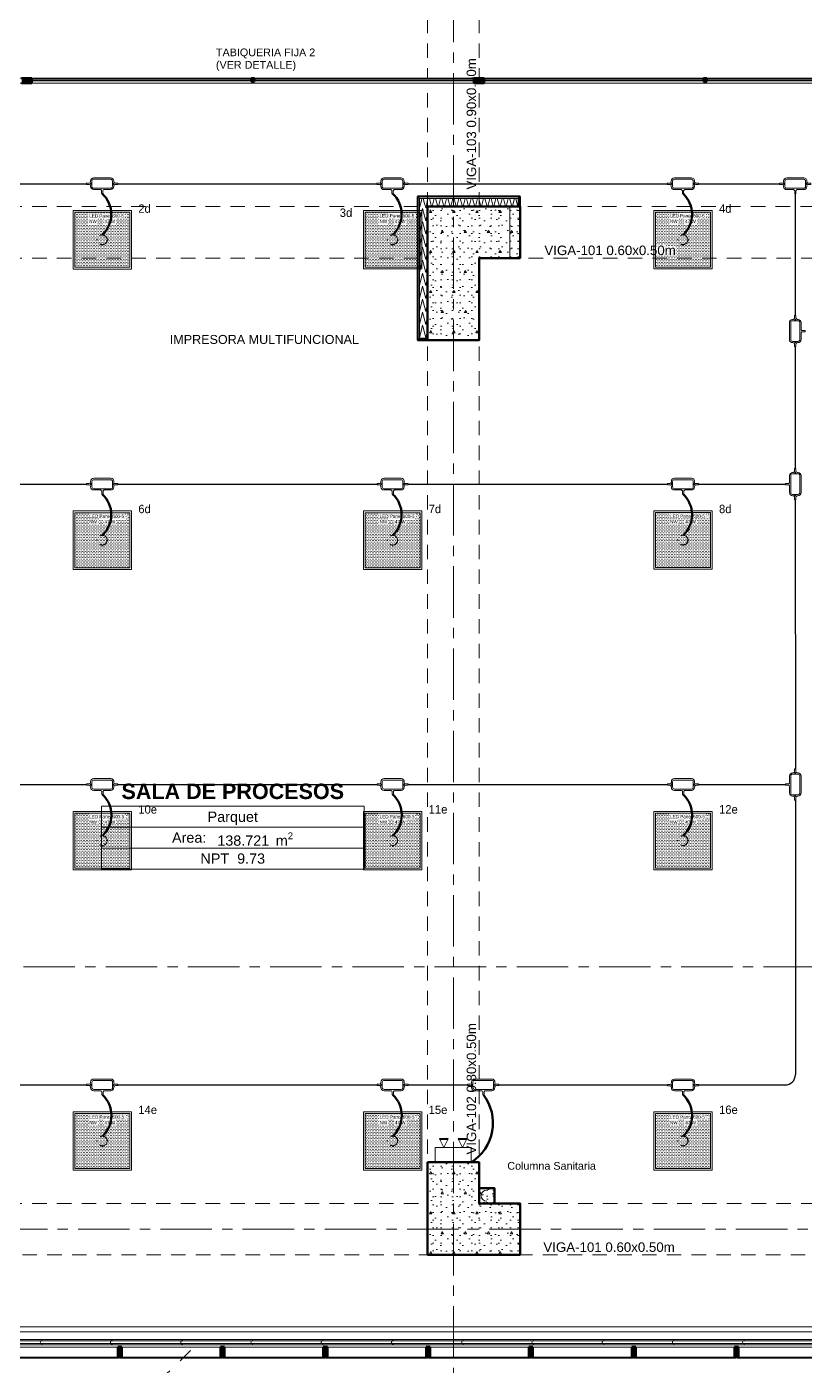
# Model space of a CAD drawing. Header units: inches. Extents: x -38 to 5698, y -33 to 92.
# Drawn here: x 197.17 to 204.74, y 6.12 to 19.15 of the extents above; entities that cross this region are included whole.
import ezdxf
from ezdxf.lldxf.tags import DXFTag

# ---------------------------------------------------------------- set-up
doc = ezdxf.new("R2010")
doc.units = ezdxf.units.IN
doc.header["$MEASUREMENT"] = 0
doc.set_wipeout_variables(frame=1)
for name, pattern in [('CONTINUA', [0]), ('DASHED', [0.75, 0.5, -0.25]), ('Hidden Line', [0.195611, 0.141111, -0.0545]), ('HIDDEN2', [0.1875, 0.125, -0.0625]), ('Punto & Raya', [0.65, 0.5, -0.075, 0, -0.075]), ('Rayas', [0.282222, 0.141111, -0.141111]), ('Wipeout_Contour', [1, 0, -1])]:
    doc.linetypes.add(name, pattern=pattern)
for name, color, linetype, lineweight in [('00_IE_Luminarias', 6, 'Continuous', 30), ('ALUMBRADO_CONDUIT', 30, 'CONDUIT1', 30), ('Bancas', 1, 'Continuous', 13), ('CABLEADO EXT.', 3, 'PVCSUBT', 30), ('Luminarias', 5, 'Continuous', 20), ('pulsador', 4, 'Continuous', 40), ('Simb_Alumbrado', 140, 'CONTINUA', 30)]:
    doc.layers.add(name, color=color, linetype=linetype, lineweight=lineweight)
for name, color, linetype in [('02 _ ARQ _ ALB _ Ejes Generales', 7, 'Continuous'), ('02 _ ARQ _ ZON _ Espacio.3D', 7, 'Continuous'), ('08 _ STR _ EXT _ 06 Columnas', 7, 'Continuous'), ('08 _ STR _ EXT _ 07 Losa Aligerada', 7, 'Continuous'), ('08 _ STR _ EXT _ 09 Vigas', 7, 'Continuous'), ('Acabado - Muros', 7, 'Continuous'), ('Estructura - 04 MURO', 7, 'Continuous'), ('Estructura - Carga', 7, 'Continuous'), ('Interior - Escaleras & Barandillas', 7, 'Continuous'), ('Marcador - Secciones', 251, 'Continuous'), ('MEP - HVAC', 7, 'Continuous'), ('Notas - Etiquetas', 251, 'Continuous')]:
    doc.layers.add(name, color=color, linetype=linetype)
doc.styles.add('Estilo_Generado_1', font='swisseb.ttf')
doc.styles.add('Estilo_Generado_4', font='swisse.ttf')
doc.styles.add('Estilo_Generado_7', font='swisse.ttf')
doc.styles.add('{18b73a54-fa43-428c-adcb-c1c7bbdf2c84}', font='Simplex.shx')
tags = doc.linetypes.add('CONDUIT1', pattern='A,1,-0.19772,["con",{18b73a54-fa43-428c-adcb-c1c7bbdf2c84},S=0.2,R=0,X=0,Y=-0.065594],-0.593642', length=1.791362).pattern_tags.tags
tags[6] = DXFTag(74, 10)
tags = doc.linetypes.add('PVCSUBT', pattern='A,0.6,-0.3,0.6,-0.075691,["PVC",Standard,S=0.2,R=0,X=0,Y=-0.093724],-0.621005', length=2.196696).pattern_tags.tags
tags[10] = DXFTag(74, 10)
pattern_1 = [(0, (185.00002, 3e-09), (0, 0.3897114), [0.024375, -0.200625]), (0, (185.11252, 0.19486), (0, 0.3897114), [0.024375, -0.200625]), (60, (185.00002, 3e-09), (-0.3375, 0.194856), [0.024375, -0.200625]), (60, (185.22502, 3e-09), (-0.3375, 0.194856), [0.024375, -0.200625]), (120, (185.0244, 3e-09), (0.3375, 0.194856), [0.024375, -0.200625]), (120, (185.2494, 3e-09), (0.3375, 0.194856), [0.024375, -0.200625]), (0, (185.00002, 0.0375), (0, 0.075), [0, -0.075, 0, -0.1125]), (45, (185.03752, 0.0375), (-0.053033, 0.053033), [0, -0.05625, 0, -0.09375])]
pattern_2 = [(0, (185.000023, 3e-09), (0, 0.03), [])]

# ---------------------------------------------------------------- blocks, each defined once
blk = doc.blocks.new('*X142', base_point=(1608.118, 0))
at = {"layer": 'Estructura - 04 MURO', "color": 9, "linetype": 'Continuous', "lineweight": 5}
for p, q in [((1624.988, 17.471), (1625.003, 17.415)), ((1625.021, 17.432), (1625.032, 17.48)), ((1625.046, 17.48), (1625.05, 17.462))]:
    blk.add_line(p, q, dxfattribs=at)
blk = doc.blocks.new('*X143', base_point=(1608.118, 0))
at = {"layer": 'Estructura - 04 MURO', "color": 9, "linetype": 'Continuous', "lineweight": 5}
for p, q in [((1625.003, 17.415), (1625.007, 17.4)), ((1625.013, 17.4), (1625.021, 17.432)), ((1625.05, 17.462), (1625.067, 17.4))]:
    blk.add_line(p, q, dxfattribs=at)
blk = doc.blocks.new('*X144', base_point=(1608.118, 0))
at = {"layer": 'Estructura - 04 MURO', "color": 9, "linetype": 'Continuous', "lineweight": 5}
for p, q in [((1624.113, 17.4), (1624.127, 17.461)), ((1624.159, 17.429), (1624.167, 17.4)), ((1624.173, 17.4), (1624.176, 17.412))]:
    blk.add_line(p, q, dxfattribs=at)
blk = doc.blocks.new('*X145', base_point=(1608.118, 0))
at = {"layer": 'Estructura - 04 MURO', "color": 9, "linetype": 'Continuous', "lineweight": 5}
for p, q in [((1624.188, 17.465), (1624.192, 17.48)), ((1624.206, 17.48), (1624.227, 17.4)), ((1624.233, 17.4), (1624.252, 17.48)), ((1624.266, 17.48), (1624.287, 17.4)), ((1624.293, 17.4), (1624.312, 17.48)), ((1624.326, 17.48), (1624.347, 17.4)), ((1624.353, 17.4), (1624.372, 17.48)), ((1624.386, 17.48), (1624.407, 17.4)), ((1624.413, 17.4), (1624.432, 17.48)), ((1624.446, 17.48), (1624.467, 17.4)), ((1624.473, 17.4), (1624.492, 17.48)), ((1624.506, 17.48), (1624.527, 17.4)), ((1624.533, 17.4), (1624.552, 17.48)), ((1624.566, 17.48), (1624.587, 17.4)), ((1624.593, 17.4), (1624.612, 17.48)), ((1624.626, 17.48), (1624.647, 17.4)), ((1624.653, 17.4), (1624.672, 17.48)), ((1624.686, 17.48), (1624.707, 17.4)), ((1624.713, 17.4), (1624.732, 17.48)), ((1624.746, 17.48), (1624.767, 17.4)), ((1624.773, 17.4), (1624.792, 17.48)), ((1624.806, 17.48), (1624.827, 17.4)), ((1624.833, 17.4), (1624.852, 17.48)), ((1624.866, 17.48), (1624.887, 17.4)), ((1624.893, 17.4), (1624.912, 17.48)), ((1624.926, 17.48), (1624.947, 17.4)), ((1624.953, 17.4), (1624.972, 17.48)), ((1624.986, 17.48), (1624.988, 17.471))]:
    blk.add_line(p, q, dxfattribs=at)
blk = doc.blocks.new('*X146', base_point=(1608.118, 0))
at = {"layer": 'Estructura - 04 MURO', "color": 9, "linetype": 'Continuous', "lineweight": 5}
for p, q in [((1624.127, 17.461), (1624.132, 17.48)), ((1624.146, 17.48), (1624.159, 17.429)), ((1624.176, 17.412), (1624.188, 17.465))]:
    blk.add_line(p, q, dxfattribs=at)
blk = doc.blocks.new('*X147', base_point=(1608.118, 0))
at = {"layer": 'Estructura - 04 MURO', "color": 9, "linetype": 'Continuous', "lineweight": 5}
for p, q in [((1624.159, 16.171), (1624.17, 16.128)), ((1624.17, 16.128), (1624.187, 16.198)), ((1624.138, 16.122), (1624.139, 16.12)), ((1624.138, 16.12), (1624.138, 16.122))]:
    blk.add_line(p, q, dxfattribs=at)
blk = doc.blocks.new('*X148', base_point=(1608.118, 0))
at = {"layer": 'Estructura - 04 MURO', "color": 9, "linetype": 'Continuous', "lineweight": 5}
for p, q in [((1624.108, 17.396), (1624.11, 17.388)), ((1624.11, 17.388), (1624.113, 17.4)), ((1624.11, 17.262), (1624.138, 17.382)), ((1624.138, 17.382), (1624.17, 17.262)), ((1624.167, 17.4), (1624.17, 17.388)), ((1624.17, 17.388), (1624.173, 17.4)), ((1624.17, 17.262), (1624.188, 17.339)), ((1624.108, 17.27), (1624.11, 17.262)), ((1624.11, 17.136), (1624.138, 17.256)), ((1624.138, 17.256), (1624.17, 17.136)), ((1624.17, 17.136), (1624.188, 17.213)), ((1624.108, 17.144), (1624.11, 17.136)), ((1624.11, 17.01), (1624.138, 17.13)), ((1624.138, 17.13), (1624.17, 17.01)), ((1624.17, 17.01), (1624.188, 17.087)), ((1624.108, 17.018), (1624.11, 17.01)), ((1624.11, 16.884), (1624.138, 17.004)), ((1624.138, 17.004), (1624.17, 16.884)), ((1624.17, 16.884), (1624.188, 16.961)), ((1624.108, 16.892), (1624.11, 16.884)), ((1624.11, 16.758), (1624.138, 16.878)), ((1624.138, 16.878), (1624.17, 16.758)), ((1624.17, 16.758), (1624.188, 16.835)), ((1624.108, 16.766), (1624.11, 16.758)), ((1624.11, 16.632), (1624.138, 16.752)), ((1624.138, 16.752), (1624.17, 16.632)), ((1624.17, 16.632), (1624.188, 16.709)), ((1624.108, 16.64), (1624.11, 16.632)), ((1624.11, 16.506), (1624.138, 16.626)), ((1624.138, 16.626), (1624.17, 16.506)), ((1624.17, 16.506), (1624.188, 16.583)), ((1624.108, 16.514), (1624.11, 16.506)), ((1624.11, 16.38), (1624.138, 16.5)), ((1624.138, 16.5), (1624.17, 16.38)), ((1624.17, 16.38), (1624.188, 16.457)), ((1624.108, 16.388), (1624.11, 16.38)), ((1624.11, 16.254), (1624.138, 16.374)), ((1624.138, 16.374), (1624.17, 16.254)), ((1624.17, 16.254), (1624.188, 16.331)), ((1624.108, 16.262), (1624.11, 16.254)), ((1624.127, 16.2), (1624.138, 16.248)), ((1624.138, 16.248), (1624.151, 16.2)), ((1624.187, 16.2), (1624.188, 16.205))]:
    blk.add_line(p, q, dxfattribs=at)
blk = doc.blocks.new('*X149', base_point=(1608.118, 0))
at = {"layer": 'Estructura - 04 MURO', "color": 9, "linetype": 'Continuous', "lineweight": 5}
for p, q in [((1624.11, 16.128), (1624.127, 16.2)), ((1624.151, 16.2), (1624.159, 16.171)), ((1624.187, 16.198), (1624.187, 16.2)), ((1624.108, 16.136), (1624.11, 16.128))]:
    blk.add_line(p, q, dxfattribs=at)
blk = doc.blocks.new('*U270')
at = {"layer": 'Luminarias', "linetype": 'DASHED', "lineweight": 0, "ltscale": 0.05}
blk.add_lwpolyline([(0, -0.005), (0, 0.005)], dxfattribs=at)
blk = doc.blocks.new('*U271')
at = {"color": 0, "linetype": 'ByBlock', "lineweight": -2, "transparency": 16777216}
for p, rotation in [((-0.05, 0), 90), ((0, -0.05), 180), ((0.05, 0), 269.9999999999999)]:
    blk.add_blockref('*U270', p, dxfattribs=dict(at, rotation=rotation))
blk.add_blockref('*U270', (0, 0.05), dxfattribs=at)
blk = doc.blocks.new('PANEL LED 50W')
at = {"layer": 'Luminarias'}
h = blk.add_hatch(dxfattribs=at)
h.set_pattern_fill('DOTS', color=4, scale=0.009097)
h.set_pattern_definition([(0, (0, -2e-14), (0.0072206, 0.01444116), [0, -0.01444116])])
h.paths.add_polyline_path([(-0.257, -0.257), (0.257, -0.257), (0.257, 0.257), (-0.257, 0.257)])
h.paths.add_polyline_path([(-0.13, 0.097), (0.185, 0.097), (0.185, 0.247), (-0.13, 0.247)], flags=24)
at = {"layer": 'Luminarias', "color": 4, "lineweight": 0}
for points in [[(-0.273, 0.273), (0.273, 0.273), (0.273, -0.273), (-0.273, -0.273)], [(-0.257, -0.257), (0.257, -0.257), (0.257, 0.257), (-0.257, 0.257)]]:
    blk.add_lwpolyline(points, close=True, dxfattribs=at)
at = {"layer": 'Luminarias', "color": 4, "linetype": 'DASHED', "lineweight": 0, "ltscale": 0.01}
blk.add_circle((0, 0), 0.0455, dxfattribs=at)
at = {"color": 4}
blk.add_blockref('*U271', (0, 0), dxfattribs=at)
at = {"layer": 'Luminarias', "color": 4, "insert": (-0.122, 0.239), "char_height": 0.03093, "width": 0.38285, "attachment_point": 1}
blk.add_mtext('{\\Ftxt|c0;LED Panel 600-5 - NW      47 W}', dxfattribs=at)
blk = doc.blocks.new('lumin 47')
at = {"layer": 'ALUMBRADO_CONDUIT', "xscale": 1.041283452965173, "yscale": 1.041283452965173, "zscale": 1.041283452965173}
blk.add_blockref('PANEL LED 50W', (-76.251, 24.243), dxfattribs=at)
blk = doc.blocks.new('oval t')
at = {"layer": 'Simb_Alumbrado', "lineweight": 13}
blk.add_lwpolyline([(0.014, 0.01, -0.414214), (0.004, 0.02), (0.004, 0.042), (-0.006, 0.042), (-0.006, 0.02, -0.414214), (-0.016, 0.01), (-0.066, 0.01, 0.414214), (-0.09, -0.014), (-0.09, -0.018, -0.414214), (-0.102, -0.03), (-0.121, -0.03), (-0.121, -0.04), (-0.102, -0.04, -0.451917), (-0.09, -0.054, 0.451917), (-0.066, -0.081), (0.066, -0.081, 0.414214), (0.09, -0.057), (0.09, -0.051, -0.398753), (0.102, -0.04), (0.121, -0.04), (0.121, -0.03), (0.102, -0.03, -0.368669), (0.09, -0.018), (0.09, -0.014, 0.414214), (0.066, 0.01), (0.014, 0.01)], format="xyb", dxfattribs=at)
blk.add_lwpolyline([(-0.066, 0), (0.066, 0, -0.414214), (0.08, -0.014), (0.08, -0.057, -0.414214), (0.066, -0.07), (-0.066, -0.07, -0.414214), (-0.08, -0.057), (-0.08, -0.014, -0.414214)], format="xyb", close=True, dxfattribs=at)
for points in [[(-0.091, -0.035), (-0.083, -0.035)], [(-0.087, -0.031), (-0.087, -0.039)], [(0.084, -0.035), (0.092, -0.035)], [(0.088, -0.031), (0.088, -0.039)]]:
    blk.add_lwpolyline(points, dxfattribs=at)
for centre in [(-0.087, -0.035), (0.088, -0.035)]:
    blk.add_circle(centre, 0.00419, dxfattribs=at)
blk = doc.blocks.new('luz de emergencia')
at = {"color": 5, "lineweight": 40}
for p, q in [((164.149, 48.937, 0), (164.233, 48.937, 0)), ((164.331, 48.937, 0), (164.415, 48.937, 0))]:
    blk.add_line(p, q, dxfattribs=at)
at = {"layer": '00_IE_Luminarias', "color": 5, "linetype": 'Continuous', "lineweight": 13}
for p, q in [((164.191, 49.021, 0), (164.149, 48.937, 0)), ((164.233, 48.937, 0), (164.191, 49.021, 0)), ((164.373, 49.021, 0), (164.331, 48.937, 0)), ((164.415, 48.937, 0), (164.373, 49.021, 0))]:
    blk.add_line(p, q, dxfattribs=at)
at = {"layer": '00_IE_Luminarias', "color": 5, "linetype": 'Continuous', "lineweight": 13, "elevation": 0}
blk.add_lwpolyline([(164.457, 49.021), (164.107, 49.021), (164.107, 49.167), (164.457, 49.167)], close=True, dxfattribs=at)

msp = doc.modelspace()

# ---------------------------------------------------------------- hatches: boundary and pattern name
at = {"layer": '08 _ STR _ EXT _ 06 Columnas', "linetype": 'Continuous', "lineweight": 9}
h = msp.add_hatch(dxfattribs=at)
h.set_pattern_fill('HORMIGÓN_EN_MASA_0002', style=0, pattern_type=2)
h.set_pattern_definition(pattern_1)
h.paths.add_polyline_path([(201.97, 17.4), (201.07, 17.4), (201.07, 16.1), (201.57, 16.1), (201.57, 16.9), (201.97, 16.9)])
h = msp.add_hatch(dxfattribs=at)
h.set_pattern_fill('HORMIGÓN_EN_MASA_0002', style=0, pattern_type=2)
h.set_pattern_definition(pattern_1)
h.paths.add_polyline_path([(201.07, 8.1), (201.07, 7.2), (201.97, 7.2), (201.97, 7.7), (201.57, 7.7), (201.57, 8.1)])
at = {"layer": 'Acabado - Muros', "linetype": 'Continuous', "lineweight": 9}
for points in [[(197.08, 6.195), (198.07, 6.195), (198.07, 6.205), (197.08, 6.205)], [(198.08, 6.195), (199.07, 6.195), (199.07, 6.205), (198.08, 6.205)], [(199.08, 6.195), (200.07, 6.195), (200.07, 6.205), (199.08, 6.205)], [(200.08, 6.195), (201.07, 6.195), (201.07, 6.205), (200.08, 6.205)], [(201.08, 6.195), (202.07, 6.195), (202.07, 6.205), (201.08, 6.205)], [(202.08, 6.195), (203.07, 6.195), (203.07, 6.205), (202.08, 6.205)], [(203.08, 6.195), (204.07, 6.195), (204.07, 6.205), (203.08, 6.205)], [(204.08, 6.195), (205.07, 6.195), (205.07, 6.205), (204.08, 6.205)]]:
    msp.add_hatch(color=250, dxfattribs=at).paths.add_polyline_path(points)
at = {"layer": 'Estructura - 04 MURO', "linetype": 'Continuous', "lineweight": 9}
for points in [[(200.99, 17.48), (200.97, 17.5), (200.97, 17.48)], [(200.99, 17.5), (200.97, 17.5), (200.99, 17.48)], [(200.97, 17.48), (200.97, 16.12), (200.99, 16.12), (200.99, 17.48)], [(200.99, 17.5), (200.99, 17.48), (201.95, 17.48), (201.95, 17.5)], [(201.95, 17.5), (201.95, 17.48), (201.97, 17.5)], [(201.95, 17.48), (201.97, 17.48), (201.97, 17.5)], [(201.95, 17.48), (201.95, 17.4), (201.97, 17.4), (201.97, 17.48)], [(200.99, 16.12), (200.97, 16.1), (200.99, 16.1)], [(200.99, 16.12), (200.97, 16.12), (200.97, 16.1)], [(200.99, 16.1), (201.07, 16.1), (201.07, 16.12), (200.99, 16.12)]]:
    msp.add_hatch(color=252, dxfattribs=at).paths.add_polyline_path(points)
at = {"layer": 'Estructura - Carga', "linetype": 'Continuous', "lineweight": 13}
h = msp.add_hatch(dxfattribs=at)
h.set_pattern_fill('HORMIGÓN_ARMADO_0002', color=251, style=0, pattern_type=2)
h.set_pattern_definition([(0, (185.00002, 3e-09), (0, 0.311769), [0.03, -0.15]), (0, (185.09002, 0.1559), (0, 0.311769), [0.03, -0.15]), (60, (185.00002, 3e-09), (-0.27, 0.1558846), [0.03, -0.15]), (60, (185.18002, 3e-09), (-0.27, 0.1558846), [0.03, -0.15]), (120, (185.03002, 3e-09), (0.27, 0.1558846), [0.03, -0.15]), (120, (185.21002, 3e-09), (0.27, 0.1558846), [0.03, -0.15]), (0, (185.000023, 0.03), (0, 0.06), [0, -0.06, 0, -0.09]), (45, (185.030023, 0.03), (-0.0424264, 0.0424264), [0, -0.045, 0, -0.075])])
h.paths.add_polyline_path([(201.57, 7.7), (201.72, 7.7), (201.72, 7.85), (201.57, 7.85)])

# ---------------------------------------------------------------- linework, layer by layer
at = {"layer": '02 _ ARQ _ ALB _ Ejes Generales', "color": 251, "linetype": 'Punto & Raya', "lineweight": 13}
msp.add_line((240.57, 7.45), (189.845, 7.45), dxfattribs=at)
at = {"layer": '02 _ ARQ _ ZON _ Espacio.3D', "color": 252, "linetype": 'Continuous', "lineweight": 13}
for p, q in [((197.896, 11.565), (197.896, 10.954)), ((197.896, 11.565), (200.452, 11.565)), ((200.452, 10.954), (200.452, 11.565)), ((197.896, 11.361), (200.452, 11.361)), ((197.896, 11.158), (200.452, 11.158)), ((200.452, 10.954), (197.896, 10.954))]:
    msp.add_line(p, q, dxfattribs=at)
at = {"layer": '02 _ ARQ _ ZON _ Espacio.3D', "color": 254, "linetype": 'Continuous', "lineweight": 0, "flags": 128}
for points in [[(205.02, 18.65), (205.02, 29.7), (193.32, 29.7), (193.32, 25.338), (194.57, 25.338), (194.57, 25.163), (193.32, 25.163), (193.32, 18.649)], [(205.02, 6.5), (205.02, 18.6), (193.32, 18.6), (193.32, 6.5)], [(201.57, 16.1), (201.07, 16.1), (201.07, 17.4), (201.87, 17.4), (201.87, 16.9), (201.57, 16.9)], [(201.97, 7.2), (201.07, 7.2), (201.07, 8.1), (201.57, 8.1), (201.57, 7.7), (201.97, 7.7)]]:
    msp.add_lwpolyline(points, close=True, dxfattribs=at)
at = {"layer": '08 _ STR _ EXT _ 06 Columnas', "color": 7, "linetype": 'Continuous', "lineweight": 80, "flags": 128}
for points in [[(201.97, 17.4), (201.07, 17.4), (201.07, 16.1), (201.57, 16.1), (201.57, 16.9), (201.97, 16.9)], [(201.07, 8.1), (201.07, 7.2), (201.97, 7.2), (201.97, 7.7), (201.57, 7.7), (201.57, 8.1)]]:
    msp.add_lwpolyline(points, close=True, dxfattribs=at)
at = {"layer": '08 _ STR _ EXT _ 09 Vigas', "color": 251, "linetype": 'Hidden Line', "lineweight": 13}
for p, q in [((201.07, 17.4), (201.07, 29.7)), ((201.57, 17.4), (201.57, 29.7)), ((194.57, 17.4), (229.07, 17.4)), ((194.57, 16.9), (201.07, 16.9)), ((201.07, 7.7), (201.07, 16.9)), ((201.57, 16.9), (208.07, 16.9)), ((201.57, 7.7), (201.57, 16.9)), ((194.57, 7.7), (201.07, 7.7)), ((201.57, 7.7), (208.07, 7.7)), ((236.57, 7.2), (194.07, 7.2))]:
    msp.add_line(p, q, dxfattribs=at)
at = {"layer": 'Acabado - Muros', "color": 7, "linetype": 'Continuous', "lineweight": 60}
for p, q in [((198.095, 6.205), (198.055, 6.205)), ((199.095, 6.205), (199.055, 6.205)), ((200.095, 6.205), (200.055, 6.205)), ((201.095, 6.205), (201.055, 6.205)), ((202.095, 6.205), (202.055, 6.205)), ((203.095, 6.205), (203.055, 6.205)), ((204.095, 6.205), (204.055, 6.205))]:
    msp.add_line(p, q, dxfattribs=at)
at = {"layer": 'Acabado - Muros', "color": 7, "linetype": 'Continuous', "lineweight": 13, "flags": 128}
for points in [[(197.08, 6.195), (197.08, 6.205), (198.07, 6.205), (198.07, 6.195)], [(198.08, 6.195), (198.08, 6.205), (199.07, 6.205), (199.07, 6.195)], [(199.08, 6.195), (199.08, 6.205), (200.07, 6.205), (200.07, 6.195)], [(200.08, 6.195), (200.08, 6.205), (201.07, 6.205), (201.07, 6.195)], [(201.08, 6.195), (201.08, 6.205), (202.07, 6.205), (202.07, 6.195)], [(202.08, 6.195), (202.08, 6.205), (203.07, 6.205), (203.07, 6.195)], [(203.08, 6.195), (203.08, 6.205), (204.07, 6.205), (204.07, 6.195)], [(204.08, 6.195), (204.08, 6.205), (205.07, 6.205), (205.07, 6.195)]]:
    msp.add_lwpolyline(points, close=True, dxfattribs=at)
at = {"layer": 'ALUMBRADO_CONDUIT', "color": 30, "lineweight": 30, "ltscale": 0.4, "true_color": 0xf26722}
for p, q in [((195.309, 17.623), (197.751, 17.623)), ((198.055, 17.623), (200.576, 17.623)), ((200.88, 17.623), (203.401, 17.622)), ((203.705, 17.622), (204.494, 17.622)), ((204.647, 17.526), (204.647, 16.342)), ((204.647, 16.037), (204.647, 14.852)), ((195.309, 14.7), (197.752, 14.7)), ((198.056, 14.7), (200.576, 14.7)), ((200.881, 14.699), (203.401, 14.699)), ((203.706, 14.699), (204.551, 14.699)), ((204.647, 14.548), (204.648, 11.929)), ((195.309, 11.777), (197.752, 11.777)), ((198.056, 11.776), (200.577, 11.776)), ((200.881, 11.776), (203.402, 11.776)), ((203.706, 11.776), (204.551, 11.776)), ((204.648, 11.625), (204.648, 8.953)), ((195.31, 8.853), (197.752, 8.853)), ((198.056, 8.853), (200.577, 8.853)), ((200.881, 8.853), (201.459, 8.853)), ((201.763, 8.853), (203.402, 8.853)), ((203.706, 8.853), (204.548, 8.853))]:
    msp.add_line(p, q, dxfattribs=at)
msp.add_arc((204.548, 8.953), 0.1, 270, 0.008, dxfattribs=at)
at = {"layer": 'CABLEADO EXT.', "color": 3, "lineweight": 80}
for centre, radius, start, end in [((197.718, 17.326), 0.274, 312.9184, 47.0816), ((200.543, 17.326), 0.274, 312.8648, 47.1352), ((203.369, 17.326), 0.273, 312.8107, 47.1893), ((197.717, 14.402), 0.275, 312.972, 47.028), ((200.542, 14.402), 0.275, 312.972, 47.028), ((203.367, 14.402), 0.275, 312.972, 47.028), ((197.718, 11.479), 0.275, 312.972, 47.028), ((200.543, 11.479), 0.275, 312.972, 47.028), ((203.368, 11.479), 0.275, 312.972, 47.028), ((197.718, 8.556), 0.275, 312.972, 47.028), ((200.543, 8.556), 0.275, 312.972, 47.028), ((201.255, 8.482), 0.451, 302.1579, 37.576), ((203.368, 8.555), 0.275, 312.972, 47.028)]:
    msp.add_arc(centre, radius, start, end, dxfattribs=at)
at = {"layer": 'Estructura - 04 MURO', "color": 7, "linetype": 'Continuous', "lineweight": 40}
for p, q in [((200.97, 17.5), (200.97, 16.1)), ((201.97, 17.5), (200.97, 17.5))]:
    msp.add_line(p, q, dxfattribs=at)
at = {"layer": 'Estructura - 04 MURO', "color": 143, "linetype": 'Continuous', "lineweight": 5}
for p, q in [((201.95, 17.48), (200.99, 17.48)), ((200.99, 17.48), (200.99, 16.12)), ((201.95, 17.4), (201.95, 17.48)), ((200.99, 16.12), (201.07, 16.12))]:
    msp.add_line(p, q, dxfattribs=at)
at = {"layer": 'Estructura - 04 MURO', "color": 7, "linetype": 'Continuous', "lineweight": 40, "flags": 128}
for points in [[(201.97, 17.4), (201.97, 17.5)], [(200.97, 16.1), (201.07, 16.1)], [(201.07, 16.1), (201.07, 16.12)]]:
    msp.add_lwpolyline(points, dxfattribs=at)
at = {"layer": 'Estructura - 04 MURO', "color": 143, "linetype": 'Continuous', "lineweight": 5, "flags": 128}
for points in [[(201.07, 17.4), (201.07, 17.4)], [(201.07, 16.2), (201.07, 17.4)], [(201.07, 16.12), (201.07, 16.2)]]:
    msp.add_lwpolyline(points, dxfattribs=at)
at = {"layer": 'Estructura - Carga', "color": 7, "linetype": 'Continuous', "lineweight": 80, "flags": 128}
msp.add_lwpolyline([(201.57, 7.7), (201.72, 7.7), (201.72, 7.85), (201.57, 7.85)], close=True, dxfattribs=at)
at = {"layer": 'Marcador - Secciones', "color": 251, "linetype": 'Punto & Raya', "lineweight": 13}
msp.add_line((189.938, 10.002), (231.351, 10.002), dxfattribs=at)
at = {"layer": 'MEP - HVAC', "color": 7, "linetype": 'Continuous', "lineweight": 13, "flags": 128}
msp.add_lwpolyline([(201.645, 7.721, -1), (201.645, 7.829)], format="xyb", dxfattribs=at)

# ---------------------------------------------------------------- block references
for p in [(274.155, -7.166), (276.98, -7.165), (279.805, -7.165), (274.156, -10.089), (276.981, -10.089), (279.806, -10.088), (274.156, -13.012), (276.981, -13.012), (279.806, -13.012), (274.156, -15.935), (276.981, -15.935), (279.806, -15.935)]:
    msp.add_blockref('lumin 47', p)
at = {"layer": 'Bancas', "color": 252, "true_color": 0x939598, "yscale": 1.253906979044094, "zscale": 1.253906979044094}
for p, xscale, rotation in [((197.903, 17.579), 1.253906979044094, 180), ((200.728, 17.578), 1.253906979044094, 180), ((203.553, 17.578), 1.253906979044094, 180), ((204.646, 17.578), 1.253906979044094, 180), ((204.691, 16.189), -1.253906979044094, 270), ((197.904, 14.655), 1.253906979044094, 180), ((200.729, 14.655), 1.253906979044094, 180), ((203.554, 14.655), 1.253906979044094, 180), ((204.603, 14.7), 1.253906979044094, 89.99999999999999), ((204.603, 11.777), 1.253906979044094, 89.99999999999999), ((197.904, 11.732), 1.253906979044094, 180), ((200.729, 11.732), 1.253906979044094, 180), ((203.554, 11.732), 1.253906979044094, 180), ((197.904, 8.809), 1.253906979044094, 180), ((200.729, 8.809), 1.253906979044094, 180), ((201.611, 8.809), 1.253906979044094, 180), ((203.554, 8.808), 1.253906979044094, 180)]:
    msp.add_blockref('oval t', p, dxfattribs=dict(at, xscale=xscale, rotation=rotation))
at = {"layer": 'Estructura - 04 MURO', "color": 7, "lineweight": 80}
for name in ['*X146', '*X145', '*X142', '*X148', '*X144', '*X143', '*X149', '*X147']:
    msp.add_blockref(name, (185, 0), dxfattribs=at)
at = {"layer": 'pulsador', "color": 4, "lineweight": 40, "xscale": -1, "rotation": 179.9990839526639}
msp.add_blockref('luz de emergencia', (37.038, 57.269, 0), dxfattribs=at)

# ---------------------------------------------------------------- texts
at = {"layer": '00_IE_Luminarias', "color": 6, "linetype": 'HIDDEN2'}
for s, p in [('2d', (198.255, 17.34)), ('3d', (200.215, 17.3)), ('4d', (203.905, 17.34)), ('6d', (198.255, 14.417)), ('7d', (201.08, 14.417)), ('8d', (203.905, 14.417)), ('10e', (198.255, 11.493)), ('11e', (201.08, 11.494)), ('12e', (203.905, 11.494)), ('14e', (198.255, 8.57)), ('15e', (201.08, 8.57)), ('16e', (203.905, 8.571))]:
    msp.add_text(s, height=0.0817, dxfattribs=at).set_placement(p)
at = {"layer": '02 _ ARQ _ ZON _ Espacio.3D', "color": 252, "lineweight": 25, "attachment_point": 2}
for s, insert, char_height, style in [('\\A1;{\\pqc;\\pt0;\\fSwis721 Ex BT|b1|i0|c0|p34;SALA DE PROCESOS}', (199.174, 11.785), 0.15, 'Estilo_Generado_1'), ('\\A1;{\\pqc;\\pt0;\\fSwis721 Ex BT|b0|i0|c238|p34;Parquet}', (199.174, 11.513), 0.1, 'Estilo_Generado_7'), ('\\A1;{\\pqc;\\pt0;\\fSwis721 Ex BT|b0|i0|c238|p34;Area: }', (198.75, 11.31), 0.1, 'Estilo_Generado_7'), ('\\A1;{\\pqc;\\pt0,0.3;\\fSwis721 Ex BT|b0|i0|c238|p34;138.721\\fSwis721 Ex BT|b0|i0|c238|p34;\\A1{\\H.66x;\\S^  ;}\\fSwis721 Ex BT|b0|i0|c238|p34; m\\fSwis721 Ex BT|b0|i0|c238|p34;\\A1{\\H.66x;\\S2^  ;}}', (199.392, 11.31), 0.1, 'Estilo_Generado_7'), ('\\A1;{\\pqc;\\pt0;\\fSwis721 Ex BT|b0|i0|c238|p34;NPT  9.73}', (199.174, 11.106), 0.1, 'Estilo_Generado_7')]:
    msp.add_mtext(s, dxfattribs=dict(at, insert=insert, char_height=char_height, style=style))
at = {"layer": 'Notas - Etiquetas', "color": 8, "linetype": 'Continuous', "lineweight": 13, "insert": (199.01, 18.829), "char_height": 0.075, "width": 0.98503, "attachment_point": 4, "rotation": 360, "line_spacing_factor": 0.969465, "style": 'Estilo_Generado_4'}
msp.add_mtext('\\A1;{\\pql;\\fSwis721 Ex BT|b0|i0|c0|p34;TABIQUERIA FIJA 2 (VER DETALLE)\\fSwis721 Ex BT|b0|i0|c0|p34; }', dxfattribs=at)
at = {"layer": 'Notas - Etiquetas', "color": 8, "linetype": 'Continuous', "lineweight": 13, "char_height": 0.0925, "attachment_point": 7, "rotation": 90, "style": 'Estilo_Generado_4'}
for s, insert in [('\\A1;{\\pql;\\fSwis721 Ex BT|b0|i0|c0|p34;VIGA-103\\fSwis721 Ex BT|b0|i0|c0|p34; \\fSwis721 Ex BT|b0|i0|c0|p34;0.90\\fSwis721 Ex BT|b0|i0|c0|p34;x\\fSwis721 Ex BT|b0|i0|c0|p34;0.50\\fSwis721 Ex BT|b0|i0|c0|p34;m}', (201.543, 17.566)), ('\\A1;{\\pql;\\fSwis721 Ex BT|b0|i0|c0|p34;VIGA-102\\fSwis721 Ex BT|b0|i0|c0|p34; \\fSwis721 Ex BT|b0|i0|c0|p34;0.80\\fSwis721 Ex BT|b0|i0|c0|p34;x\\fSwis721 Ex BT|b0|i0|c0|p34;0.50\\fSwis721 Ex BT|b0|i0|c0|p34;m}', (201.543, 8.176))]:
    msp.add_mtext(s, dxfattribs=dict(at, insert=insert))
at = {"layer": 'Notas - Etiquetas', "color": 8, "linetype": 'Continuous', "lineweight": 13, "char_height": 0.0925, "attachment_point": 7, "style": 'Estilo_Generado_4'}
for insert in [(202.206, 16.927), (202.196, 7.227)]:
    msp.add_mtext('\\A1;{\\pql;\\fSwis721 Ex BT|b0|i0|c0|p34;VIGA-101\\fSwis721 Ex BT|b0|i0|c0|p34; \\fSwis721 Ex BT|b0|i0|c0|p34;0.60\\fSwis721 Ex BT|b0|i0|c0|p34;x\\fSwis721 Ex BT|b0|i0|c0|p34;0.50\\fSwis721 Ex BT|b0|i0|c0|p34;m}', dxfattribs=dict(at, insert=insert))
at = {"layer": 'Notas - Etiquetas', "color": 8, "linetype": 'Continuous', "lineweight": 35, "attachment_point": 4, "style": 'Estilo_Generado_4'}
for s, insert, char_height in [('\\A1;{\\pql;\\fSwis721 Ex BT|b0|i0|c0|p34;IMPRESORA MULTIFUNCIONAL}', (198.561, 16.107), 0.0875), ('\\A1;{\\pql;\\fSwis721 Ex BT|b0|i0|c0|p34;Columna Sanitaria}', (201.845, 8.065), 0.075)]:
    msp.add_mtext(s, dxfattribs=dict(at, insert=insert, char_height=char_height))

# ---------------------------------------------------------------- next in the draw order: wipeouts: each hides what was drawn before it
at = {"color": 254, "linetype": 'Wipeout_Contour', "lineweight": 0, "ltscale": 6499.459844}
msp.add_wipeout([(193.32, 6.3), (210.149, 6.3), (210.149, 6.45), (193.32, 6.45)], dxfattribs=at).dxf.layer = 'Estructura - 04 MURO'

# ---------------------------------------------------------------- next in the draw order: hatches: boundary and pattern name
at = {"layer": 'Acabado - Muros', "linetype": 'Continuous', "lineweight": 0}
for points in [[(198.055, 6.305), (198.055, 6.205), (198.095, 6.205), (198.095, 6.305)], [(199.055, 6.305), (199.055, 6.205), (199.095, 6.205), (199.095, 6.305)], [(200.055, 6.305), (200.055, 6.205), (200.095, 6.205), (200.095, 6.305)], [(201.055, 6.305), (201.055, 6.205), (201.095, 6.205), (201.095, 6.305)], [(202.055, 6.305), (202.055, 6.205), (202.095, 6.205), (202.095, 6.305)], [(203.055, 6.305), (203.055, 6.205), (203.095, 6.205), (203.095, 6.305)], [(204.055, 6.305), (204.055, 6.205), (204.095, 6.205), (204.095, 6.305)]]:
    msp.add_hatch(color=254, dxfattribs=at).paths.add_polyline_path(points)

# ---------------------------------------------------------------- next in the draw order: linework, layer by layer
at = {"layer": '08 _ STR _ EXT _ 07 Losa Aligerada', "color": 254, "linetype": 'Rayas', "lineweight": 18, "flags": 128}
msp.add_lwpolyline([(193.22, 11.97, 1.049431), (198.794, 6.3), (209.6, 6.3), (209.6, 6.2), (214.798, 6.2), (214.798, 7.2), (222.07, 7.2), (222.07, 5.664), (223.27, 5.664), (223.27, 4.2), (228.37, 4.2), (228.37, 5.664), (229.57, 5.664), (229.57, 7.2), (236.57, 7.2), (236.57, 15), (236.57, 15.15), (236.57, 15.15), (236.57, 15.8), (236.57, 15.8), (236.57, 20.35), (231.67, 20.35), (231.67, 22.35), (231.67, 22.6), (231.67, 24.5), (231.67, 24.75), (231.67, 26.75), (236.57, 26.75), (236.57, 39.9), (228.67, 39.9), (223.553, 39.9), (223.553, 40.9), (218.932, 40.9), (218.932, 39.9), (208.37, 39.9), (208.37, 41.435), (207.42, 41.435), (207.42, 42.9), (202.22, 42.9), (202.22, 41.435), (201.27, 41.435), (201.27, 39.9), (196.27, 39.9), (196.27, 41.1), (192.87, 41.1), (192.87, 37.7), (194.07, 37.7), (194.07, 33.9), (193.17, 33.9), (193.17, 21.266), (193.22, 21.266)], format="xyb", close=True, dxfattribs=at)
at = {"layer": '08 _ STR _ EXT _ 07 Losa Aligerada', "color": 254, "linetype": 'Continuous', "lineweight": 18, "flags": 128}
msp.add_lwpolyline([(221.559, 39.9), (208.37, 39.9), (208.37, 42.654), (207.42, 42.654), (207.42, 42.9), (202.22, 42.9), (202.22, 42.654), (201.27, 42.654), (201.27, 39.9), (196.12, 39.9), (196.12, 40.95), (193.02, 40.95), (193.02, 37.7), (194.164, 37.7), (194.164, 33.9), (193.17, 33.9), (193.17, 6.3), (212.718, 6.3), (212.718, 6.2), (217.425, 6.2)], dxfattribs=at)
at = {"layer": 'Acabado - Muros', "color": 7, "linetype": 'Continuous', "lineweight": 60}
for p, q in [((198.095, 6.305), (198.055, 6.305)), ((198.055, 6.305), (198.055, 6.205)), ((198.095, 6.305), (198.095, 6.205)), ((199.055, 6.305), (199.055, 6.205)), ((199.095, 6.305), (199.055, 6.305)), ((199.095, 6.305), (199.095, 6.205)), ((200.055, 6.305), (200.055, 6.205)), ((200.095, 6.305), (200.055, 6.305)), ((200.095, 6.305), (200.095, 6.205)), ((201.055, 6.305), (201.055, 6.205)), ((201.095, 6.305), (201.055, 6.305)), ((201.095, 6.305), (201.095, 6.205)), ((202.095, 6.305), (202.055, 6.305)), ((202.055, 6.305), (202.055, 6.205)), ((202.095, 6.305), (202.095, 6.205)), ((203.055, 6.305), (203.055, 6.205)), ((203.095, 6.305), (203.055, 6.305)), ((203.095, 6.305), (203.095, 6.205)), ((204.095, 6.305), (204.055, 6.305)), ((204.055, 6.305), (204.055, 6.205)), ((204.095, 6.305), (204.095, 6.205))]:
    msp.add_line(p, q, dxfattribs=at)
at = {"layer": 'Estructura - 04 MURO', "color": 7, "linetype": 'Continuous', "lineweight": 13}
msp.add_line((212.46, 6.45), (193.32, 6.45), dxfattribs=at)
at = {"layer": 'Estructura - 04 MURO', "color": 7, "linetype": 'Continuous', "lineweight": 13, "flags": 128}
msp.add_lwpolyline([(193.17, 6.3), (212.46, 6.3)], dxfattribs=at)
at = {"layer": 'Interior - Escaleras & Barandillas', "color": 161, "linetype": 'Continuous', "lineweight": 13}
for p, q in [((193.195, 6.325), (206.887, 6.325)), ((193.207, 6.338), (206.887, 6.338)), ((206.887, 6.363), (193.232, 6.363)), ((206.887, 6.375), (193.245, 6.375))]:
    msp.add_line(p, q, dxfattribs=at)
at = {"layer": 'Interior - Escaleras & Barandillas', "color": 161, "linetype": 'Continuous', "lineweight": 13, "flags": 128}
for points in [[(197.32, 6.369, 1), (197.32, 6.331, 1)], [(198.003, 6.369, 1), (198.003, 6.331, 1)], [(198.687, 6.369, 1), (198.687, 6.331, 1)], [(199.37, 6.369, 1), (199.37, 6.331, 1)], [(200.053, 6.369, 1), (200.053, 6.331, 1)], [(200.737, 6.369, 1), (200.737, 6.331, 1)], [(201.42, 6.369, 1), (201.42, 6.331, 1)], [(202.103, 6.369, 1), (202.103, 6.331, 1)], [(202.787, 6.369, 1), (202.787, 6.331, 1)], [(203.47, 6.369, 1), (203.47, 6.331, 1)], [(204.153, 6.369, 1), (204.153, 6.331, 1)]]:
    msp.add_lwpolyline(points, format="xyb", dxfattribs=at)

# ---------------------------------------------------------------- next in the draw order: wipeouts: each hides what was drawn before it
at = {"color": 254, "linetype": 'Wipeout_Contour', "lineweight": 0, "ltscale": 9740.882933}
msp.add_wipeout([(199.37, 18.6), (201.52, 18.6), (201.52, 18.65), (199.386, 18.65), (199.386, 18.617), (199.37, 18.617)], dxfattribs=at).dxf.layer = 'Acabado - Muros'
at = {"color": 254, "linetype": 'Wipeout_Contour', "lineweight": 0, "ltscale": 9756.646602}
msp.add_wipeout([(201.62, 18.65), (201.62, 18.6), (203.77, 18.6), (203.77, 18.617), (203.753, 18.617), (203.753, 18.65)], dxfattribs=at).dxf.layer = 'Acabado - Muros'

# ---------------------------------------------------------------- next in the draw order: wipeouts: each hides what was drawn before it
at = {"color": 254, "linetype": 'Wipeout_Contour', "lineweight": 0, "ltscale": 9730.248329}
msp.add_wipeout([(197.22, 18.65), (197.22, 18.6), (199.37, 18.6), (199.37, 18.617), (199.353, 18.617), (199.353, 18.65)], dxfattribs=at).dxf.layer = 'Acabado - Muros'
at = {"color": 254, "linetype": 'Wipeout_Contour', "lineweight": 0, "ltscale": 9765.369332}
msp.add_wipeout([(203.786, 18.617), (203.77, 18.617), (203.77, 18.6), (204.97, 18.6), (204.97, 18.65), (203.786, 18.65)], dxfattribs=at).dxf.layer = 'Acabado - Muros'

# ---------------------------------------------------------------- next in the draw order: linework, layer by layer
at = {"layer": 'Acabado - Muros', "color": 251, "linetype": 'Continuous', "lineweight": 13, "flags": 128}
for points in [[(199.353, 18.65), (197.22, 18.65)], [(201.52, 18.65), (199.386, 18.65)], [(203.753, 18.65), (201.62, 18.65)], [(204.97, 18.65), (203.786, 18.65)], [(201.52, 18.6), (197.22, 18.6)], [(204.97, 18.6), (201.62, 18.6)]]:
    msp.add_lwpolyline(points, dxfattribs=at)

# ---------------------------------------------------------------- next in the draw order: wipeouts: each hides what was drawn before it
at = {"color": 254, "linetype": 'Wipeout_Contour', "lineweight": 0, "ltscale": 6486.047485}
msp.add_wipeout([(197.22, 18.645), (197.22, 18.625), (199.353, 18.625), (199.353, 18.645)], dxfattribs=at).dxf.layer = 'Acabado - Muros'
at = {"color": 254, "linetype": 'Wipeout_Contour', "lineweight": 0, "ltscale": 6503.646325}
msp.add_wipeout([(201.62, 18.645), (201.62, 18.625), (203.753, 18.625), (203.753, 18.645)], dxfattribs=at).dxf.layer = 'Acabado - Muros'

# ---------------------------------------------------------------- next in the draw order: hatches: boundary and pattern name
at = {"layer": 'Acabado - Muros', "linetype": 'Continuous', "lineweight": 0}
msp.add_hatch(color=254, dxfattribs=at).paths.add_polyline_path([(197.12, 18.6), (197.22, 18.6), (197.22, 18.65), (197.12, 18.65)])
h = msp.add_hatch(dxfattribs=at)
h.set_pattern_fill('CONTRACHAPADO_0002', color=254, style=0, pattern_type=2)
h.set_pattern_definition(pattern_2)
h.paths.add_polyline_path([(197.22, 18.645), (197.22, 18.625), (199.353, 18.625), (199.353, 18.645)])
h = msp.add_hatch(dxfattribs=at)
h.set_pattern_fill('CONTRACHAPADO_0002', color=254, style=0, pattern_type=2)
h.set_pattern_definition(pattern_2)
h.paths.add_polyline_path([(201.62, 18.645), (201.62, 18.625), (203.753, 18.625), (203.753, 18.645)])

# ---------------------------------------------------------------- next in the draw order: linework, layer by layer
at = {"layer": 'Acabado - Muros', "color": 7, "linetype": 'Continuous', "lineweight": 60}
for p, q in [((197.22, 18.65), (197.12, 18.65)), ((197.22, 18.65), (197.22, 18.6)), ((201.62, 18.65), (201.62, 18.6)), ((197.22, 18.6), (197.12, 18.6))]:
    msp.add_line(p, q, dxfattribs=at)
at = {"layer": 'Acabado - Muros', "color": 7, "linetype": 'Continuous', "lineweight": 13, "flags": 128}
for points in [[(197.22, 18.645), (197.22, 18.625), (199.353, 18.625), (199.353, 18.645)], [(201.62, 18.645), (201.62, 18.625), (203.753, 18.625), (203.753, 18.645)]]:
    msp.add_lwpolyline(points, close=True, dxfattribs=at)

# ---------------------------------------------------------------- next in the draw order: wipeouts: each hides what was drawn before it
at = {"color": 254, "linetype": 'Wipeout_Contour', "lineweight": 0, "ltscale": 6494.712913}
msp.add_wipeout([(199.386, 18.645), (199.386, 18.625), (201.52, 18.625), (201.52, 18.645)], dxfattribs=at).dxf.layer = 'Acabado - Muros'
at = {"color": 254, "linetype": 'Wipeout_Contour', "lineweight": 0, "ltscale": 6510.412027}
msp.add_wipeout([(203.786, 18.645), (203.786, 18.625), (204.97, 18.625), (204.97, 18.645)], dxfattribs=at).dxf.layer = 'Acabado - Muros'

# ---------------------------------------------------------------- next in the draw order: hatches: boundary and pattern name
at = {"layer": 'Acabado - Muros', "linetype": 'Continuous', "lineweight": 0}
for points in [[(199.353, 18.617), (199.386, 18.617), (199.386, 18.65), (199.353, 18.65)], [(201.52, 18.6), (201.62, 18.6), (201.62, 18.65), (201.52, 18.65)], [(203.753, 18.617), (203.786, 18.617), (203.786, 18.65), (203.753, 18.65)]]:
    msp.add_hatch(color=254, dxfattribs=at).paths.add_polyline_path(points)
h = msp.add_hatch(dxfattribs=at)
h.set_pattern_fill('CONTRACHAPADO_0002', color=254, style=0, pattern_type=2)
h.set_pattern_definition(pattern_2)
h.paths.add_polyline_path([(199.386, 18.645), (199.386, 18.625), (201.52, 18.625), (201.52, 18.645)])
h = msp.add_hatch(dxfattribs=at)
h.set_pattern_fill('CONTRACHAPADO_0002', color=254, style=0, pattern_type=2)
h.set_pattern_definition(pattern_2)
h.paths.add_polyline_path([(203.786, 18.645), (203.786, 18.625), (204.97, 18.625), (204.97, 18.645)])

# ---------------------------------------------------------------- next in the draw order: linework, layer by layer
at = {"layer": '02 _ ARQ _ ALB _ Ejes Generales', "color": 251, "linetype": 'Punto & Raya', "lineweight": 13}
msp.add_line((201.32, 45.9), (201.32, 2.05), dxfattribs=at)
at = {"layer": 'Acabado - Muros', "color": 7, "linetype": 'Continuous', "lineweight": 60}
for p, q in [((199.353, 18.65), (199.353, 18.617)), ((199.386, 18.65), (199.353, 18.65)), ((199.386, 18.65), (199.386, 18.617)), ((201.52, 18.65), (201.52, 18.6)), ((201.62, 18.65), (201.52, 18.65)), ((203.753, 18.65), (203.753, 18.617)), ((203.786, 18.65), (203.753, 18.65)), ((203.786, 18.65), (203.786, 18.617)), ((199.386, 18.617), (199.353, 18.617)), ((201.62, 18.6), (201.52, 18.6)), ((203.786, 18.617), (203.753, 18.617))]:
    msp.add_line(p, q, dxfattribs=at)
at = {"layer": 'Acabado - Muros', "color": 7, "linetype": 'Continuous', "lineweight": 13, "flags": 128}
for points in [[(199.386, 18.645), (199.386, 18.625), (201.52, 18.625), (201.52, 18.645)], [(203.786, 18.645), (203.786, 18.625), (204.97, 18.625), (204.97, 18.645)]]:
    msp.add_lwpolyline(points, close=True, dxfattribs=at)

doc.saveas('drawing.dxf')
